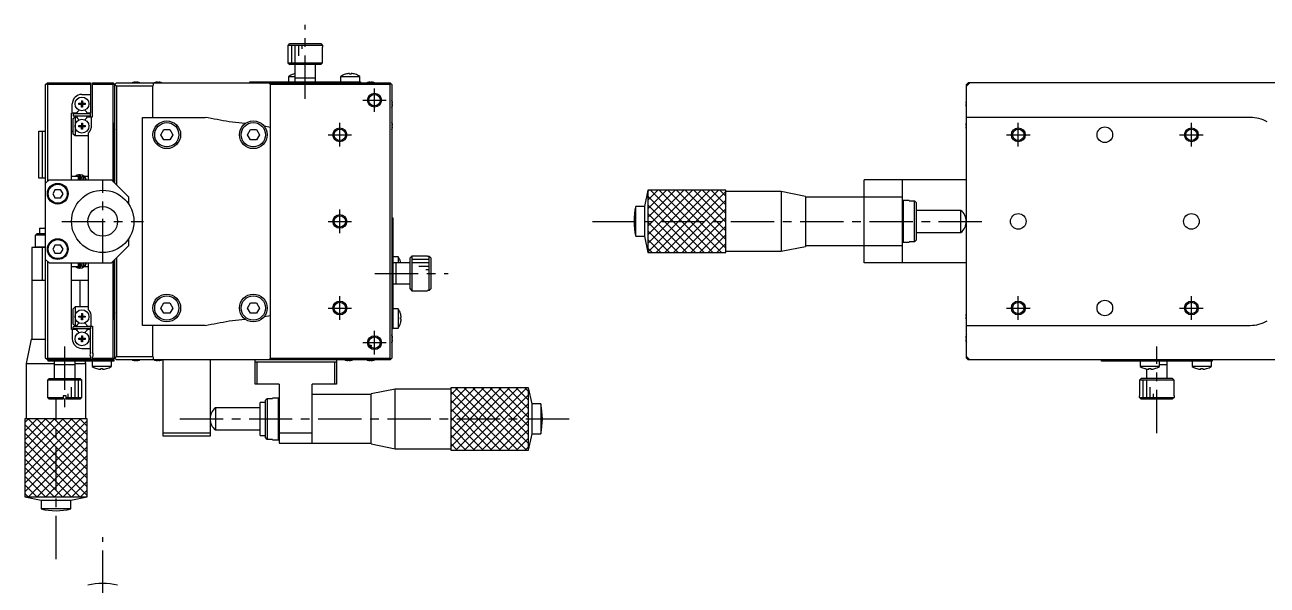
# Model space of a CAD drawing. Extents: x -538 to 401, y -28 to 681.
# Drawn here: x -187.2 to 171.6, y 263.5 to 425.2 of the extents above; entities that cross this region are included whole.
import ezdxf

# ---------------------------------------------------------------- set-up
doc = ezdxf.new("R2010")
doc.units = 0
doc.header["$LTSCALE"] = 10
doc.linetypes.add('CENTER', pattern=[2, 1.25, -0.25, 0.25, -0.25])
doc.layers.get('0').update_dxf_attribs({"linetype": 'CONTINUOUS'})
doc.layers.add('CENTER', color=1, linetype='CENTER')

msp = doc.modelspace()

# ---------------------------------------------------------------- linework, layer by layer
at = {"color": 7, "linetype": 'CONTINUOUS'}
for p, q in [((-111.240048, 418.754083), (-111.224022, 418.754083)), ((-111.240048, 418.754083), (-111.240048, 414.254083)), ((-111.224022, 419.254083), (-110.722234, 419.754083)), ((-111.224022, 418.754083), (-111.224022, 419.254083)), ((-101.256073, 419.254083), (-111.224022, 419.254083)), ((-110.722234, 419.754083), (-101.757861, 419.754083)), ((-101.757861, 419.754083), (-101.256073, 419.254083)), ((-101.256073, 419.254083), (-101.256073, 418.754083)), ((-101.256073, 418.754083), (-101.240048, 418.754083)), ((-101.240048, 414.254083), (-101.240048, 418.754083)), ((-111.240048, 414.254083), (-101.240048, 414.254083)), ((-111.240048, 414.254083), (-110.740048, 413.754083)), ((-101.740048, 413.754083), (-110.740048, 413.754083)), ((-109.240048, 413.754083), (-109.240048, 408.754083)), ((-103.240048, 408.754083), (-103.240048, 413.754083)), ((-101.740048, 413.754083), (-101.240048, 414.254083)), ((-111.040048, 410.296546), (-109.240048, 410.296546)), ((-111.040048, 410.296546), (-111.040048, 408.754083)), ((-109.639187, 410.947288), (-109.642195, 410.953456)), ((-103.240048, 409.754083), (-109.240048, 409.754083)), ((-96.040048, 410.296546), (-90.440048, 410.296546)), ((-96.040048, 410.296546), (-96.040048, 408.754083)), ((-94.639187, 410.947288), (-94.642195, 410.953456)), ((-93.500048, 410.947288), (-93.500048, 411.140545)), ((-92.980048, 410.947288), (-93.500048, 410.947288)), ((-92.980048, 411.140545), (-92.980048, 410.947288)), ((-91.8379, 410.953456), (-91.840908, 410.947288)), ((-90.440048, 408.754083), (-90.440048, 410.296546)), ((-181.240048, 407.954083), (-180.740048, 408.454083)), ((-181.240048, 328.954083), (-181.240048, 407.954083)), ((-180.740048, 407.954083), (-180.990048, 408.204083)), ((-180.740048, 408.454083), (-168.240048, 408.454083)), ((-180.740048, 407.954083), (-180.740048, 379.954083)), ((-168.240048, 407.954083), (-180.740048, 407.954083)), ((-168.240048, 408.454083), (-168.240048, 399.654083)), ((-167.740048, 408.454083), (-161.740048, 408.454083)), ((-167.740048, 398.654083), (-167.740048, 408.454083)), ((-161.740048, 407.954083), (-167.740048, 407.954083)), ((-161.740048, 408.454083), (-160.740048, 407.454083)), ((-161.490048, 408.204083), (-161.740048, 407.954083)), ((-161.740048, 379.954083), (-161.740048, 407.954083)), ((-160.740048, 408.454083), (-161.240048, 407.954083)), ((-161.240048, 379.454083), (-161.240048, 407.954083)), ((-160.740048, 408.454083), (-81.740048, 408.454083)), ((-160.740048, 407.454083), (-160.740048, 378.954083)), ((-150.240048, 407.454083), (-160.740048, 407.454083)), ((-156.026409, 408.523605), (-156.028663, 408.528227)), ((-155.320048, 408.523605), (-155.320048, 408.643942)), ((-154.960048, 408.523605), (-155.320048, 408.523605)), ((-154.960048, 408.643942), (-154.960048, 408.523605)), ((-154.251432, 408.528227), (-154.253686, 408.523605)), ((-150.063721, 408.454083), (-150.240048, 407.454083)), ((-150.240048, 398.454083), (-150.240048, 407.454083)), ((-149.626409, 408.523605), (-149.628663, 408.528227)), ((-148.920048, 408.523605), (-148.920048, 408.643942)), ((-148.560048, 408.523605), (-148.920048, 408.523605)), ((-148.560048, 408.643942), (-148.560048, 408.523605)), ((-147.851432, 408.528227), (-147.853686, 408.523605)), ((-122.240048, 408.454083), (-122.240048, 408.754083)), ((-122.240048, 408.754083), (-90.240048, 408.754083)), ((-116.240048, 407.954083), (-116.740048, 408.454083)), ((-81.740048, 407.954083), (-116.240048, 407.954083)), ((-116.240048, 328.954083), (-116.240048, 407.954083)), ((-94.626409, 408.523605), (-94.628663, 408.528227)), ((-93.920048, 408.523605), (-93.920048, 408.643942)), ((-93.560048, 408.523605), (-93.920048, 408.523605)), ((-93.560048, 408.643942), (-93.560048, 408.523605)), ((-92.851432, 408.528227), (-92.853686, 408.523605)), ((-90.240048, 408.754083), (-90.240048, 408.454083)), ((-88.226409, 408.523605), (-88.228663, 408.528227)), ((-87.520048, 408.523605), (-87.520048, 408.643942)), ((-87.160048, 408.523605), (-87.520048, 408.523605)), ((-87.160048, 408.643942), (-87.160048, 408.523605)), ((-86.451432, 408.528227), (-86.453686, 408.523605)), ((-81.240048, 407.954083), (-81.740048, 408.454083)), ((-81.740048, 407.954083), (-81.490048, 408.204083)), ((-81.740048, 328.954083), (-81.740048, 407.954083)), ((-81.240048, 407.954083), (-81.240048, 328.954083)), ((85.715015, 408.454083), (84.715015, 407.454083)), ((84.715015, 407.954083), (85.215015, 408.454083)), ((84.715015, 328.954083), (84.715015, 407.954083)), ((85.215015, 407.954083), (84.965015, 408.204083)), ((183.715015, 408.454083), (85.215015, 408.454083)), ((-173.540048, 399.654083), (-173.540048, 402.354083)), ((-171.626409, 402.174083), (-171.626409, 402.534083)), ((-171.626409, 402.534083), (-170.920048, 402.534083)), ((-170.920048, 402.174083), (-171.626409, 402.174083)), ((-170.920048, 403.240445), (-170.560048, 403.240445)), ((-170.920048, 403.240445), (-170.920048, 402.534083)), ((-170.909675, 402.523711), (-170.920048, 402.534083)), ((-170.909675, 402.184455), (-170.920048, 402.174083)), ((-170.920048, 401.467722), (-170.920048, 402.174083)), ((-170.909675, 402.523711), (-170.57042, 402.523711)), ((-170.909675, 402.184455), (-170.909675, 402.523711)), ((-170.57042, 402.184455), (-170.909675, 402.184455)), ((-170.790048, 405.104083), (-168.240048, 405.104083)), ((-170.57042, 402.523711), (-170.560048, 402.534083)), ((-170.57042, 402.523711), (-170.57042, 402.184455)), ((-170.57042, 402.184455), (-170.560048, 402.174083)), ((-170.560048, 403.240445), (-170.560048, 402.534083)), ((-170.560048, 402.534083), (-169.853686, 402.534083)), ((-170.560048, 402.174083), (-170.560048, 401.467722)), ((-169.853686, 402.174083), (-170.560048, 402.174083)), ((-169.853686, 402.534083), (-169.853686, 402.174083)), ((-81.170526, 403.240445), (-81.165903, 403.242699)), ((-81.170526, 402.174083), (-81.170526, 402.534083)), ((-81.170526, 402.534083), (-81.050189, 402.534083)), ((-81.050189, 402.174083), (-81.170526, 402.174083)), ((84.525156, 402.534083), (84.645493, 402.534083)), ((84.525156, 402.174083), (84.645493, 402.174083)), ((84.640871, 403.242699), (84.645493, 403.240445)), ((84.645493, 402.534083), (84.645493, 402.174083)), ((-173.740048, 380.454083), (-173.740048, 399.654083)), ((-172.284459, 399.654083), (-173.740048, 399.654083)), ((-173.240048, 399.454083), (-173.240048, 398.854083)), ((-168.240048, 399.454083), (-173.240048, 399.454083)), ((-168.240048, 398.854083), (-173.240048, 398.854083)), ((-173.240048, 398.154083), (-172.740048, 398.654083)), ((-172.740048, 398.654083), (-172.284459, 398.654083)), ((-172.740048, 398.654083), (-172.740048, 393.154083)), ((-172.114863, 399.947833), (-172.284459, 399.654083)), ((-172.284459, 398.654083), (-172.114863, 398.360333)), ((-170.560048, 401.467722), (-170.920048, 401.467722)), ((-169.195636, 399.654083), (-169.365232, 399.947833)), ((-169.365232, 398.360333), (-169.195636, 398.654083)), ((-168.240048, 399.654083), (-169.195636, 399.654083)), ((-169.195636, 398.654083), (-167.740048, 398.654083)), ((-168.240048, 398.854083), (-168.240048, 399.454083)), ((-168.040048, 398.654083), (-168.040048, 395.432068)), ((-153.240048, 338.454083), (-153.240048, 398.454083)), ((-153.240048, 398.454083), (-135.183289, 398.454083)), ((-81.165903, 401.465467), (-81.170526, 401.467722)), ((84.645493, 401.467722), (84.640871, 401.465467)), ((166.715015, 398.454083), (84.715015, 398.454083)), ((-173.240048, 393.654083), (-173.240048, 398.154083)), ((-171.626409, 395.774083), (-171.626409, 396.134083)), ((-171.626409, 396.134083), (-170.920048, 396.134083)), ((-170.920048, 395.774083), (-171.626409, 395.774083)), ((-170.920048, 396.840445), (-170.560048, 396.840445)), ((-170.920048, 396.840445), (-170.920048, 396.134083)), ((-170.909675, 396.123711), (-170.920048, 396.134083)), ((-170.909675, 395.784455), (-170.920048, 395.774083)), ((-170.920048, 395.067722), (-170.920048, 395.774083)), ((-170.560048, 395.067722), (-170.920048, 395.067722)), ((-170.909675, 396.123711), (-170.57042, 396.123711)), ((-170.909675, 395.784455), (-170.909675, 396.123711)), ((-170.57042, 395.784455), (-170.909675, 395.784455)), ((-170.57042, 396.123711), (-170.560048, 396.134083)), ((-170.57042, 396.123711), (-170.57042, 395.784455)), ((-170.57042, 395.784455), (-170.560048, 395.774083)), ((-170.560048, 396.840445), (-170.560048, 396.134083)), ((-170.560048, 396.134083), (-169.853686, 396.134083)), ((-170.560048, 395.774083), (-170.560048, 395.067722)), ((-169.853686, 395.774083), (-170.560048, 395.774083)), ((-169.853686, 396.134083), (-169.853686, 395.774083)), ((-161.590048, 396.604083), (-161.240048, 396.954083)), ((-161.590048, 379.804083), (-161.590048, 396.604083)), ((-161.429906, 396.134083), (-161.309569, 396.134083)), ((-161.309569, 395.774083), (-161.429906, 395.774083)), ((-161.314192, 396.842699), (-161.309569, 396.840445)), ((-161.309569, 395.067722), (-161.314192, 395.065467)), ((-161.309569, 396.134083), (-161.309569, 395.774083)), ((-147.972098, 393.454083), (-147.106073, 394.954083)), ((-147.106073, 394.954083), (-145.374022, 394.954083)), ((-145.374022, 394.954083), (-144.507997, 393.454083)), ((-123.617215, 396.671081), (-128.238696, 397.180106)), ((-122.972098, 393.454083), (-122.106073, 394.954083)), ((-122.106073, 394.954083), (-120.374022, 394.954083)), ((-120.374022, 394.954083), (-119.507997, 393.454083)), ((-116.240048, 395.595511), (-118.074023, 395.898728)), ((-81.170526, 396.840445), (-81.165903, 396.842699)), ((-81.170526, 395.774083), (-81.170526, 396.134083)), ((-81.170526, 396.134083), (-81.050189, 396.134083)), ((-81.050189, 395.774083), (-81.170526, 395.774083)), ((-81.165903, 395.065467), (-81.170526, 395.067722)), ((84.525156, 396.134083), (84.645493, 396.134083)), ((84.525156, 395.774083), (84.645493, 395.774083)), ((84.640871, 396.842699), (84.645493, 396.840445)), ((84.645493, 395.067722), (84.640871, 395.065467)), ((84.645493, 396.134083), (84.645493, 395.774083)), ((-183.240048, 380.954083), (-183.240048, 394.454083)), ((-183.240048, 394.454083), (-181.240048, 394.454083)), ((-182.240048, 394.454083), (-182.240048, 380.954083)), ((-173.740048, 394.454083), (-173.240048, 394.454083)), ((-172.740048, 393.154083), (-173.240048, 393.654083)), ((-168.940048, 393.154083), (-172.740048, 393.154083)), ((-168.940048, 393.875021), (-168.940048, 380.454083)), ((-161.590048, 394.454083), (-161.240048, 394.454083)), ((-147.106073, 391.954083), (-147.972098, 393.454083)), ((-145.374022, 391.954083), (-147.106073, 391.954083)), ((-144.507997, 393.454083), (-145.374022, 391.954083)), ((-122.106073, 391.954083), (-122.972098, 393.454083)), ((-120.374022, 391.954083), (-122.106073, 391.954083)), ((-119.507997, 393.454083), (-120.374022, 391.954083)), ((-181.240048, 380.954083), (-183.240048, 380.954083)), ((-180.240048, 380.454083), (-181.240048, 379.454083)), ((-180.240048, 380.454083), (-162.240048, 380.454083)), ((-171.740048, 381.454083), (-173.740048, 381.454083)), ((-172.157034, 381.778802), (-172.18729, 381.765846)), ((-172.098704, 381.801937), (-172.157291, 381.779819)), ((-172.157291, 381.779819), (-172.155859, 381.780116)), ((-172.153734, 381.779765), (-172.155859, 381.780116)), ((-172.155859, 381.780116), (-172.155541, 381.77934)), ((-171.740061, 381.444546), (-171.610571, 381.469331)), ((-171.740048, 380.454083), (-171.740048, 381.454083)), ((-171.610553, 380.954083), (-171.740048, 380.954083)), ((-171.740007, 381.34486), (-171.610553, 381.11016)), ((-171.610553, 381.709712), (-171.610553, 380.454083)), ((-171.160553, 380.454083), (-171.160553, 381.709712)), ((-170.740048, 380.954083), (-171.160553, 380.954083)), ((-170.940048, 381.41998), (-170.940048, 380.954083)), ((-170.740048, 381.454083), (-170.740048, 380.454083)), ((-170.240048, 381.454083), (-170.740048, 381.454083)), ((-170.240048, 380.454083), (-170.240048, 381.454083)), ((-170.240048, 381.399766), (-169.740048, 380.870598)), ((-168.940048, 381.454083), (-170.087508, 381.454083)), ((-169.740048, 380.870598), (-169.740048, 380.454083)), ((-157.240048, 375.454083), (-162.240048, 380.454083)), ((-161.240048, 380.954083), (-161.590048, 380.954083)), ((84.715015, 380.454083), (55.215015, 380.454083)), ((55.215015, 356.454083), (55.215015, 380.454083)), ((66.215015, 380.454083), (66.215015, 356.454083)), ((-181.240048, 379.386903), (-181.415048, 379.386903)), ((-181.415048, 379.386903), (-181.415048, 366.454083)), ((-178.461735, 377.704083), (-179.183423, 376.454083)), ((-178.461735, 377.704083), (-177.01836, 377.704083)), ((-177.01836, 377.704083), (-176.296672, 376.454083)), ((-7.284985, 377.454083), (-8.284985, 372.754083)), ((-7.284985, 377.454083), (-7.284985, 359.454083)), ((15.215015, 377.454083), (-7.284985, 377.454083)), ((15.215015, 377.454083), (-7.284985, 377.454083)), ((-7.284985, 377.454083), (-7.284985, 359.454083)), ((15.215015, 359.454083), (15.215015, 377.454083)), ((15.215015, 359.454083), (15.215015, 377.454083)), ((31.215015, 377.054083), (15.215015, 377.054083)), ((38.215015, 375.654083), (31.215015, 377.054083)), ((31.215015, 377.054083), (31.215015, 359.854083)), ((-179.183423, 376.454083), (-178.461735, 375.204083)), ((-177.01836, 375.204083), (-178.461735, 375.204083)), ((-176.296672, 376.454083), (-177.01836, 375.204083)), ((-157.240048, 373.42902), (-157.240048, 375.454083)), ((38.215015, 375.654083), (38.215015, 361.254083)), ((66.215015, 375.454083), (38.215015, 375.454083)), ((66.415015, 374.454083), (66.215015, 374.254083)), ((68.215015, 374.454083), (66.415015, 374.454083)), ((66.415015, 374.454083), (66.415015, 362.454083)), ((68.215015, 374.454083), (68.215015, 374.370163)), ((68.215015, 374.370163), (69.715015, 374.370163)), ((69.715015, 362.538003), (69.715015, 374.370163)), ((69.715015, 374.370163), (70.215015, 373.86241)), ((70.215015, 373.86241), (70.215015, 363.045756)), ((-8.284985, 372.754083), (-10.784985, 372.754083)), ((-10.784985, 364.154083), (-10.784985, 372.754083)), ((-8.284985, 372.754083), (-8.284985, 364.154083)), ((83.147835, 371.629083), (70.215015, 371.629083)), ((83.147835, 365.279083), (83.147835, 371.629083)), ((-182.990048, 366.454083), (-182.990048, 364.954083)), ((-182.990048, 366.454083), (-181.240048, 366.454083)), ((-81.240048, 369.454083), (-80.940048, 369.454083)), ((-80.940048, 369.454083), (-80.940048, 337.454083)), ((-184.240048, 362.954083), (-184.240048, 361.154083)), ((-184.240048, 362.954083), (-184.156127, 362.954083)), ((-184.156127, 364.454083), (-183.648374, 364.954083)), ((-181.240048, 364.454083), (-184.156127, 364.454083)), ((-184.156127, 362.954083), (-184.156127, 364.454083)), ((-183.648374, 364.954083), (-181.240048, 364.954083)), ((-157.240048, 361.454083), (-157.240048, 363.479146)), ((-10.784985, 364.154083), (-8.284985, 364.154083)), ((-8.284985, 364.154083), (-7.284985, 359.454083)), ((66.215015, 362.654083), (66.415015, 362.454083)), ((66.415015, 362.454083), (68.215015, 362.454083)), ((69.715015, 362.538003), (68.215015, 362.538003)), ((68.215015, 362.538003), (68.215015, 362.454083)), ((70.215015, 363.045756), (69.715015, 362.538003)), ((70.215015, 365.279083), (83.147835, 365.279083)), ((-185.240048, 360.954083), (-185.240048, 334.454083)), ((-181.240048, 360.954083), (-185.240048, 360.954083)), ((-184.240048, 361.154083), (-181.240048, 361.154083)), ((-184.240048, 361.154083), (-184.040048, 360.954083)), ((-182.240048, 360.954083), (-182.240048, 351.454083)), ((-178.461735, 361.704083), (-179.183423, 360.454083)), ((-179.183423, 360.454083), (-178.461735, 359.204083)), ((-178.461735, 361.704083), (-177.01836, 361.704083)), ((-177.01836, 359.204083), (-178.461735, 359.204083)), ((-177.01836, 361.704083), (-176.296672, 360.454083)), ((-176.296672, 360.454083), (-177.01836, 359.204083)), ((-162.240048, 356.454083), (-157.240048, 361.454083)), ((-7.284985, 359.454083), (15.215015, 359.454083)), ((-7.284985, 359.454083), (15.215015, 359.454083)), ((15.215015, 359.854083), (31.215015, 359.854083)), ((31.215015, 359.854083), (38.215015, 361.254083)), ((38.215015, 361.454083), (66.215015, 361.454083)), ((-181.240048, 357.454083), (-180.240048, 356.454083)), ((-180.740048, 356.954083), (-180.740048, 328.954083)), ((-180.240048, 356.454083), (-162.240048, 356.454083)), ((-173.740048, 337.254083), (-173.740048, 356.454083)), ((-173.740048, 355.454083), (-171.740048, 355.454083)), ((-172.694402, 355.453914), (-172.166047, 355.128215)), ((-172.175186, 355.132064), (-172.066816, 355.45411)), ((-172.146661, 355.239212), (-172.141694, 355.253842)), ((-172.141694, 355.253842), (-172.136353, 355.268962)), ((-172.136353, 355.268962), (-172.130669, 355.28448)), ((-172.130669, 355.28448), (-172.124677, 355.300303)), ((-172.124677, 355.300303), (-172.118414, 355.316335)), ((-172.118414, 355.316335), (-172.111917, 355.332479)), ((-172.111917, 355.332479), (-172.105225, 355.348637)), ((-172.105225, 355.348637), (-172.098378, 355.364713)), ((-172.098378, 355.364713), (-172.091419, 355.380608)), ((-172.091419, 355.380608), (-172.08439, 355.396226)), ((-172.08439, 355.396226), (-172.077332, 355.411473)), ((-172.077332, 355.411473), (-172.070289, 355.426258)), ((-172.070289, 355.426258), (-172.063303, 355.44049)), ((-172.063303, 355.44049), (-172.056416, 355.454083)), ((-171.740048, 355.454083), (-171.740048, 356.454083)), ((-171.740048, 355.954083), (-171.619782, 355.954083)), ((-171.619782, 355.796948), (-171.74004, 355.56823)), ((-171.619782, 356.454083), (-171.619782, 355.197396)), ((-171.169782, 355.197396), (-171.169782, 356.454083)), ((-171.169782, 355.954083), (-170.740048, 355.954083)), ((-170.74001, 355.566662), (-171.16973, 355.437791)), ((-170.940048, 355.954083), (-170.940048, 355.489536)), ((-170.740048, 356.454083), (-170.740048, 355.454083)), ((-170.740048, 355.454083), (-170.240048, 355.454083)), ((-170.240048, 355.454083), (-170.240048, 356.454083)), ((-169.740048, 356.037568), (-170.240048, 355.5084)), ((-170.094663, 355.454083), (-168.940048, 355.454083)), ((-169.740048, 356.454083), (-169.740048, 356.037568)), ((-168.940048, 356.454083), (-168.940048, 343.033145)), ((-161.740048, 328.954083), (-161.740048, 356.954083)), ((-161.590048, 340.304083), (-161.590048, 357.104083)), ((-161.240048, 328.954083), (-161.240048, 357.454083)), ((-160.740048, 357.954083), (-160.740048, 329.454083)), ((-79.397584, 358.254083), (-80.940048, 358.254083)), ((-75.940048, 356.454083), (-80.940048, 356.454083)), ((-79.940048, 350.454083), (-79.940048, 356.454083)), ((-79.397584, 358.254083), (-79.397584, 356.454083)), ((-78.746843, 356.853222), (-78.740674, 356.856231)), ((-75.440048, 358.454083), (-75.940048, 357.954083)), ((-75.940048, 348.954083), (-75.940048, 357.954083)), ((-75.440048, 358.454083), (-75.440048, 348.454083)), ((-70.940048, 358.454083), (-75.440048, 358.454083)), ((-70.940048, 358.454083), (-70.940048, 358.438057)), ((-70.940048, 358.438057), (-70.440048, 358.438057)), ((-70.440048, 348.470109), (-70.440048, 358.438057)), ((-70.440048, 358.438057), (-69.940048, 357.93627)), ((-69.940048, 357.93627), (-69.940048, 348.971896)), ((84.715015, 356.454083), (55.215015, 356.454083)), ((-172.208376, 355.146496), (-172.176897, 355.132795)), ((-172.176897, 355.132795), (-171.423422, 354.973863)), ((-172.169268, 355.132592), (-172.175186, 355.132064)), ((-172.170445, 355.137209), (-172.170425, 355.142808)), ((-172.169917, 355.132805), (-172.170445, 355.137209)), ((-172.170425, 355.142808), (-172.169857, 355.149569)), ((-172.168843, 355.129622), (-172.169917, 355.132805)), ((-172.169857, 355.149569), (-172.168744, 355.15745)), ((-172.16723, 355.127681), (-172.168843, 355.129622)), ((-172.168744, 355.15745), (-172.167093, 355.166404)), ((-172.165088, 355.126992), (-172.16723, 355.127681)), ((-172.167093, 355.166404), (-172.164914, 355.176376)), ((-172.16652, 355.127288), (-172.134933, 355.114951)), ((-172.164914, 355.176376), (-172.162219, 355.187307)), ((-172.162219, 355.187307), (-172.159026, 355.19913)), ((-172.159026, 355.19913), (-172.155353, 355.211773)), ((-172.155353, 355.211773), (-172.151223, 355.225161)), ((-172.151223, 355.225161), (-172.146661, 355.239212)), ((-172.134933, 355.114951), (-172.101001, 355.103566)), ((-172.101001, 355.103566), (-172.066552, 355.093891)), ((-172.066552, 355.093891), (-172.031673, 355.08595)), ((-172.031673, 355.08595), (-171.996448, 355.079763)), ((-171.996448, 355.079763), (-171.960965, 355.075343)), ((-171.960965, 355.075343), (-171.92531, 355.072702)), ((-171.92531, 355.072702), (-171.889571, 355.071844)), ((-171.889571, 355.071844), (-171.853834, 355.072773)), ((-171.853834, 355.072773), (-171.818186, 355.075485)), ((-171.818186, 355.075485), (-171.782716, 355.079974)), ((-171.782716, 355.079974), (-171.74751, 355.086229)), ((-171.74751, 355.086229), (-171.712652, 355.094235)), ((-171.712652, 355.094235), (-171.67823, 355.103973)), ((-171.67823, 355.103973), (-171.644327, 355.115419)), ((-171.644327, 355.115419), (-171.611026, 355.128545)), ((-171.611026, 355.128545), (-171.609195, 355.129324)), ((-185.240048, 351.454083), (-181.240048, 351.454083)), ((-173.740048, 351.454083), (-168.940048, 351.454083)), ((-171.240048, 343.754083), (-171.240048, 351.454083)), ((-80.940048, 350.454083), (-75.940048, 350.454083)), ((-75.940048, 348.954083), (-75.440048, 348.454083)), ((-75.440048, 348.454083), (-70.940048, 348.454083)), ((-70.440048, 348.470109), (-70.940048, 348.470109)), ((-70.940048, 348.470109), (-70.940048, 348.454083)), ((-69.940048, 348.971896), (-70.440048, 348.470109)), ((-147.972098, 343.454083), (-147.106073, 344.954083)), ((-147.106073, 344.954083), (-145.374022, 344.954083)), ((-145.374022, 344.954083), (-144.507997, 343.454083)), ((-122.972098, 343.454083), (-122.106073, 344.954083)), ((-122.106073, 344.954083), (-120.374022, 344.954083)), ((-120.374022, 344.954083), (-119.507997, 343.454083)), ((-173.240048, 343.254083), (-172.740048, 343.754083)), ((-173.240048, 338.754083), (-173.240048, 343.254083)), ((-168.940048, 343.754083), (-172.740048, 343.754083)), ((-172.740048, 343.754083), (-172.740048, 338.254083)), ((-171.626409, 340.774083), (-171.626409, 341.134083)), ((-171.626409, 341.134083), (-170.920048, 341.134083)), ((-170.920048, 341.840445), (-170.560048, 341.840445)), ((-170.920048, 341.840445), (-170.920048, 341.134083)), ((-170.909675, 341.123711), (-170.920048, 341.134083)), ((-170.909675, 341.123711), (-170.57042, 341.123711)), ((-170.909675, 340.784455), (-170.909675, 341.123711)), ((-170.57042, 341.123711), (-170.560048, 341.134083)), ((-170.57042, 341.123711), (-170.57042, 340.784455)), ((-170.560048, 341.840445), (-170.560048, 341.134083)), ((-170.560048, 341.134083), (-169.853686, 341.134083)), ((-169.853686, 341.134083), (-169.853686, 340.774083)), ((-168.040048, 338.254083), (-168.040048, 341.476098)), ((-161.240048, 344.454083), (-161.590048, 344.454083)), ((-161.429906, 341.134083), (-161.309569, 341.134083)), ((-161.314192, 341.842699), (-161.309569, 341.840445)), ((-161.309569, 341.134083), (-161.309569, 340.774083)), ((-147.106073, 341.954083), (-147.972098, 343.454083)), ((-145.374022, 341.954083), (-147.106073, 341.954083)), ((-144.507997, 343.454083), (-145.374022, 341.954083)), ((-122.106073, 341.954083), (-122.972098, 343.454083)), ((-120.374022, 341.954083), (-122.106073, 341.954083)), ((-119.507997, 343.454083), (-120.374022, 341.954083)), ((-118.074023, 341.009438), (-116.240048, 341.312655)), ((-79.397584, 343.254083), (-80.940048, 343.254083)), ((-79.397584, 343.254083), (-79.397584, 337.654083)), ((-78.746843, 341.853222), (-78.740674, 341.856231)), ((84.525156, 341.134083), (84.645493, 341.134083)), ((84.640871, 341.842699), (84.645493, 341.840445)), ((84.645493, 341.134083), (84.645493, 340.774083)), ((-172.740048, 338.254083), (-173.240048, 338.754083)), ((-173.240048, 337.454083), (-173.240048, 338.054083)), ((-168.240048, 338.054083), (-173.240048, 338.054083)), ((-168.240048, 337.454083), (-173.240048, 337.454083)), ((-172.740048, 338.254083), (-172.284459, 338.254083)), ((-172.284459, 338.254083), (-172.114863, 338.547833)), ((-170.920048, 340.774083), (-171.626409, 340.774083)), ((-170.909675, 340.784455), (-170.920048, 340.774083)), ((-170.920048, 340.067722), (-170.920048, 340.774083)), ((-170.560048, 340.067722), (-170.920048, 340.067722)), ((-170.57042, 340.784455), (-170.909675, 340.784455)), ((-170.57042, 340.784455), (-170.560048, 340.774083)), ((-170.560048, 340.774083), (-170.560048, 340.067722)), ((-169.853686, 340.774083), (-170.560048, 340.774083)), ((-169.365232, 338.547833), (-169.195636, 338.254083)), ((-169.195636, 338.254083), (-167.740048, 338.254083)), ((-168.240048, 338.054083), (-168.240048, 337.454083)), ((-167.740048, 338.254083), (-167.740048, 330.615521)), ((-161.240048, 339.954083), (-161.590048, 340.304083)), ((-161.309569, 340.774083), (-161.429906, 340.774083)), ((-161.309569, 340.067722), (-161.314192, 340.065467)), ((-135.183289, 338.454083), (-153.240048, 338.454083)), ((-150.240048, 329.454083), (-150.240048, 338.454083)), ((-128.238696, 339.72806), (-123.617215, 340.237086)), ((-80.940048, 337.454083), (-81.240048, 337.454083)), ((-80.940048, 337.654083), (-79.397584, 337.654083)), ((-78.746843, 340.714083), (-78.553586, 340.714083)), ((-78.746843, 340.194083), (-78.746843, 340.714083)), ((-78.553586, 340.194083), (-78.746843, 340.194083)), ((-78.740674, 339.051935), (-78.746843, 339.054944)), ((84.525156, 340.774083), (84.645493, 340.774083)), ((84.645493, 340.067722), (84.640871, 340.065467)), ((84.715015, 338.454083), (166.715015, 338.454083)), ((-185.440048, 334.454083), (-186.840048, 327.454083)), ((-185.440048, 334.454083), (-181.240048, 334.454083)), ((-172.284459, 337.254083), (-173.740048, 337.254083)), ((-173.540048, 337.254083), (-173.540048, 334.554083)), ((-172.114863, 336.960333), (-172.284459, 337.254083)), ((-171.626409, 334.374083), (-171.626409, 334.734083)), ((-171.626409, 334.734083), (-170.920048, 334.734083)), ((-170.920048, 334.374083), (-171.626409, 334.374083)), ((-170.920048, 335.440445), (-170.560048, 335.440445)), ((-170.920048, 335.440445), (-170.920048, 334.734083)), ((-170.909675, 334.723711), (-170.920048, 334.734083)), ((-170.909675, 334.384455), (-170.920048, 334.374083)), ((-170.920048, 333.667722), (-170.920048, 334.374083)), ((-170.909675, 334.723711), (-170.57042, 334.723711)), ((-170.909675, 334.384455), (-170.909675, 334.723711)), ((-170.57042, 334.384455), (-170.909675, 334.384455)), ((-170.57042, 334.723711), (-170.560048, 334.734083)), ((-170.57042, 334.723711), (-170.57042, 334.384455)), ((-170.57042, 334.384455), (-170.560048, 334.374083)), ((-170.560048, 335.440445), (-170.560048, 334.734083)), ((-170.560048, 334.734083), (-169.853686, 334.734083)), ((-170.560048, 334.374083), (-170.560048, 333.667722)), ((-169.853686, 334.374083), (-170.560048, 334.374083)), ((-169.853686, 334.734083), (-169.853686, 334.374083)), ((-169.195636, 337.254083), (-169.365232, 336.960333)), ((-168.240048, 337.254083), (-169.195636, 337.254083)), ((-168.240048, 330.554083), (-168.240048, 337.254083)), ((-81.170526, 335.440445), (-81.165903, 335.442699)), ((-81.170526, 334.374083), (-81.170526, 334.734083)), ((-81.170526, 334.734083), (-81.050189, 334.734083)), ((-81.050189, 334.374083), (-81.170526, 334.374083)), ((84.525156, 334.734083), (84.645493, 334.734083)), ((84.525156, 334.374083), (84.645493, 334.374083)), ((84.640871, 335.442699), (84.645493, 335.440445)), ((84.645493, 334.734083), (84.645493, 334.374083)), ((-170.560048, 333.667722), (-170.920048, 333.667722)), ((-170.790048, 331.804083), (-168.240048, 331.804083)), ((-87.378763, 332.822828), (-87.393818, 332.854083)), ((-87.362455, 332.792086), (-87.378763, 332.822828)), ((-87.344821, 332.762055), (-87.362455, 332.792086)), ((-87.325791, 332.732936), (-87.344821, 332.762055)), ((-87.305295, 332.704927), (-87.325791, 332.732936)), ((-87.283261, 332.678228), (-87.305295, 332.704927)), ((-87.271319, 332.665104), (-87.283261, 332.678228)), ((-87.258882, 332.652391), (-87.271319, 332.665104)), ((-87.245964, 332.640162), (-87.258882, 332.652391)), ((-87.23258, 332.628488), (-87.245964, 332.640162)), ((-87.218741, 332.617443), (-87.23258, 332.628488)), ((-87.204464, 332.6071), (-87.218741, 332.617443)), ((-87.18976, 332.597531), (-87.204464, 332.6071)), ((-87.177528, 332.590392), (-87.18976, 332.597531)), ((-87.164991, 332.58382), (-87.177528, 332.590392)), ((-87.152195, 332.577858), (-87.164991, 332.58382)), ((-87.139186, 332.57255), (-87.152195, 332.577858)), ((-87.126011, 332.567938), (-87.139186, 332.57255)), ((-87.112716, 332.564065), (-87.126011, 332.567938)), ((-87.101211, 332.561353), (-87.112716, 332.564065)), ((-87.08962, 332.559205), (-87.101211, 332.561353)), ((-87.077983, 332.557619), (-87.08962, 332.559205)), ((-87.066343, 332.556594), (-87.077983, 332.557619)), ((-87.059045, 332.556202), (-87.066343, 332.556594)), ((-81.165903, 333.665467), (-81.170526, 333.667722)), ((84.645493, 333.667722), (84.640871, 333.665467)), ((-186.840048, 327.454083), (-178.740048, 327.454083)), ((-186.840048, 327.454083), (-186.840048, 311.454083)), ((-180.740048, 328.454083), (-181.240048, 328.954083)), ((-180.990048, 328.704083), (-180.740048, 328.954083)), ((-180.740048, 328.954083), (-168.240048, 328.954083)), ((-161.540048, 328.454083), (-180.740048, 328.454083)), ((-180.540048, 328.154083), (-180.540048, 328.454083)), ((-161.540048, 328.154083), (-180.540048, 328.154083)), ((-178.740048, 328.154083), (-178.740048, 323.154083)), ((-178.740048, 327.154083), (-172.740048, 327.154083)), ((-172.740048, 323.154083), (-172.740048, 328.154083)), ((-172.740048, 327.454083), (-169.640048, 327.454083)), ((-169.640048, 327.454083), (-169.780048, 328.154083)), ((-169.640048, 311.454083), (-169.640048, 327.454083)), ((-168.240048, 329.354083), (-168.240048, 328.454083)), ((-167.840048, 328.154083), (-167.840048, 326.61162)), ((-162.240048, 326.61162), (-167.840048, 326.61162)), ((-167.740048, 328.454083), (-167.740048, 329.292645)), ((-167.740048, 328.954083), (-161.740048, 328.954083)), ((-162.240048, 326.61162), (-162.240048, 328.154083)), ((-160.740048, 329.454083), (-161.740048, 328.454083)), ((-161.740048, 328.954083), (-161.490048, 328.704083)), ((-161.540048, 328.454083), (-161.540048, 328.154083)), ((-161.240048, 328.954083), (-160.740048, 328.454083)), ((-160.740048, 329.454083), (-150.240048, 329.454083)), ((-81.740048, 328.454083), (-160.740048, 328.454083)), ((-156.028663, 328.379939), (-156.026409, 328.384561)), ((-155.320048, 328.384561), (-154.960048, 328.384561)), ((-155.320048, 328.264224), (-155.320048, 328.384561)), ((-154.960048, 328.384561), (-154.960048, 328.264224)), ((-154.253686, 328.384561), (-154.251432, 328.379939)), ((-150.240048, 329.454083), (-150.063721, 328.454083)), ((-149.628663, 328.379939), (-149.626409, 328.384561)), ((-148.920048, 328.384561), (-148.560048, 328.384561)), ((-148.920048, 328.264224), (-148.920048, 328.384561)), ((-148.560048, 328.384561), (-148.560048, 328.264224)), ((-147.853686, 328.384561), (-147.851432, 328.379939)), ((-147.240048, 306.454083), (-147.240048, 328.454083)), ((-133.740048, 328.454083), (-133.740048, 306.454083)), ((-120.740048, 321.454083), (-120.740048, 328.454083)), ((-120.740048, 327.954083), (-97.240048, 327.954083)), ((-120.240048, 327.954083), (-120.240048, 321.454083)), ((-116.740048, 328.454083), (-116.240048, 328.954083)), ((-116.240048, 328.954083), (-81.740048, 328.954083)), ((-97.740048, 321.454083), (-97.740048, 327.954083)), ((-97.240048, 328.454083), (-97.240048, 321.454083)), ((-94.628663, 328.379939), (-94.626409, 328.384561)), ((-93.920048, 328.384561), (-93.560048, 328.384561)), ((-93.920048, 328.264224), (-93.920048, 328.384561)), ((-93.560048, 328.384561), (-93.560048, 328.264224)), ((-92.853686, 328.384561), (-92.851432, 328.379939)), ((-88.228663, 328.379939), (-88.226409, 328.384561)), ((-87.520048, 328.384561), (-87.160048, 328.384561)), ((-87.520048, 328.264224), (-87.520048, 328.384561)), ((-87.160048, 328.384561), (-87.160048, 328.264224)), ((-86.453686, 328.384561), (-86.451432, 328.379939)), ((-81.490048, 328.704083), (-81.740048, 328.954083)), ((-81.740048, 328.454083), (-81.240048, 328.954083)), ((84.715015, 329.454083), (85.715015, 328.454083)), ((85.215015, 328.454083), (84.715015, 328.954083)), ((84.965015, 328.704083), (85.215015, 328.954083)), ((183.715015, 328.454083), (85.215015, 328.454083)), ((123.715015, 328.154083), (123.715015, 328.454083)), ((155.715015, 328.154083), (123.715015, 328.154083)), ((134.915015, 328.154083), (134.915015, 326.61162)), ((140.515015, 326.61162), (134.915015, 326.61162)), ((140.515015, 326.61162), (140.515015, 328.154083)), ((140.515015, 327.154083), (142.715015, 327.154083)), ((142.715015, 323.154083), (142.715015, 328.154083)), ((149.915015, 328.154083), (149.915015, 326.61162)), ((155.515015, 326.61162), (149.915015, 326.61162)), ((155.515015, 326.61162), (155.515015, 328.154083)), ((155.715015, 328.454083), (155.715015, 328.154083)), ((-180.240048, 323.154083), (-180.740048, 322.654083)), ((-180.240048, 323.154083), (-171.240048, 323.154083)), ((-170.740048, 322.654083), (-171.240048, 323.154083)), ((-166.442195, 325.95471), (-166.439187, 325.960879)), ((-165.300048, 325.960879), (-164.780048, 325.960879)), ((-165.300048, 325.767621), (-165.300048, 325.960879)), ((-164.780048, 325.960879), (-164.780048, 325.767621)), ((-163.640908, 325.960879), (-163.6379, 325.95471)), ((135.215015, 323.154083), (134.715015, 322.654083)), ((144.215015, 323.154083), (135.215015, 323.154083)), ((136.312867, 325.95471), (136.315876, 325.960879)), ((136.715015, 325.862008), (136.715015, 323.154083)), ((137.455015, 325.960879), (137.975015, 325.960879)), ((137.455015, 325.767621), (137.455015, 325.960879)), ((137.975015, 325.960879), (137.975015, 325.767621)), ((139.114154, 325.960879), (139.117162, 325.95471)), ((144.715015, 322.654083), (144.215015, 323.154083)), ((151.312867, 325.95471), (151.315876, 325.960879)), ((152.455015, 325.960879), (152.975015, 325.960879)), ((152.455015, 325.767621), (152.455015, 325.960879)), ((152.975015, 325.960879), (152.975015, 325.767621)), ((154.114154, 325.960879), (154.117162, 325.95471)), ((-180.740048, 322.654083), (-180.740048, 317.654083)), ((-170.740048, 322.654083), (-180.740048, 322.654083)), ((-170.740048, 317.654083), (-170.740048, 322.654083)), ((-113.740048, 321.454083), (-120.740048, 321.454083)), ((-113.740048, 321.454083), (-113.740048, 304.454083)), ((-97.240048, 321.454083), (-104.240048, 321.454083)), ((-104.240048, 304.454083), (-104.240048, 321.454083)), ((-80.240048, 320.054083), (-87.240048, 318.654083)), ((-80.240048, 302.854083), (-80.240048, 320.054083)), ((-64.240048, 320.054083), (-80.240048, 320.054083)), ((-41.740048, 320.454083), (-64.240048, 320.454083)), ((-64.240048, 320.454083), (-64.240048, 302.454083)), ((-41.740048, 320.454083), (-64.240048, 320.454083)), ((-64.240048, 320.454083), (-64.240048, 302.454083)), ((-41.740048, 302.454083), (-41.740048, 320.454083)), ((-40.740048, 315.754083), (-41.740048, 320.454083)), ((-41.740048, 302.454083), (-41.740048, 320.454083)), ((134.715015, 322.654083), (134.715015, 318.154083)), ((144.715015, 322.654083), (134.715015, 322.654083)), ((144.715015, 318.154083), (144.715015, 322.654083)), ((-180.740048, 317.654083), (-176.140048, 317.654083)), ((-180.740048, 317.654083), (-180.240048, 317.154083)), ((-176.140048, 317.154083), (-180.240048, 317.154083)), ((-175.340048, 318.154083), (-176.140048, 318.154083)), ((-176.140048, 318.154083), (-176.140048, 317.154083)), ((-175.340048, 317.154083), (-175.340048, 318.154083)), ((-175.340048, 317.654083), (-170.740048, 317.654083)), ((-171.240048, 317.154083), (-175.340048, 317.154083)), ((-171.240048, 317.154083), (-170.740048, 317.654083)), ((-117.740048, 316.204083), (-119.240048, 316.204083)), ((-119.240048, 306.704083), (-119.240048, 316.204083)), ((-117.740048, 316.86241), (-117.240048, 317.370163)), ((-117.740048, 306.045756), (-117.740048, 316.86241)), ((-117.240048, 317.370163), (-117.240048, 305.538003)), ((-117.240048, 317.370163), (-115.740048, 317.370163)), ((-113.940048, 317.454083), (-115.740048, 317.454083)), ((-115.740048, 317.370163), (-115.740048, 317.454083)), ((-113.940048, 305.454083), (-113.940048, 317.454083)), ((-113.740048, 317.254083), (-113.940048, 317.454083)), ((-87.240048, 318.454083), (-104.240048, 318.454083)), ((-87.240048, 304.254083), (-87.240048, 318.654083)), ((134.73104, 318.154083), (134.715015, 318.154083)), ((134.73104, 317.654083), (134.73104, 318.154083)), ((134.73104, 317.654083), (144.698989, 317.654083)), ((135.232828, 317.154083), (134.73104, 317.654083)), ((144.197202, 317.154083), (135.232828, 317.154083)), ((144.698989, 317.654083), (144.197202, 317.154083)), ((144.698989, 318.154083), (144.698989, 317.654083)), ((144.715015, 318.154083), (144.698989, 318.154083)), ((-132.172868, 314.629083), (-132.172868, 308.279083)), ((-119.240048, 314.629083), (-132.172868, 314.629083)), ((-40.740048, 307.154083), (-40.740048, 315.754083)), ((-38.240048, 315.754083), (-40.740048, 315.754083)), ((-38.240048, 315.754083), (-38.240048, 307.154083)), ((-187.240048, 311.454083), (-187.240048, 288.954083)), ((-169.240048, 311.454083), (-187.240048, 311.454083)), ((-187.240048, 311.454083), (-187.240048, 288.954083)), ((-169.240048, 311.454083), (-187.240048, 311.454083)), ((-169.240048, 288.954083), (-169.240048, 311.454083)), ((-169.240048, 288.954083), (-169.240048, 311.454083)), ((-147.240048, 307.454083), (-133.740048, 307.454083)), ((-133.740048, 306.454083), (-147.240048, 306.454083)), ((-132.172868, 308.279083), (-119.240048, 308.279083)), ((-119.240048, 306.704083), (-117.740048, 306.704083)), ((-117.240048, 305.538003), (-117.740048, 306.045756)), ((-115.740048, 305.538003), (-117.240048, 305.538003)), ((-115.740048, 305.454083), (-115.740048, 305.538003)), ((-115.740048, 305.454083), (-113.940048, 305.454083)), ((-113.940048, 305.454083), (-113.740048, 305.654083)), ((-113.740048, 307.454083), (-104.240048, 307.454083)), ((-41.740048, 302.454083), (-40.740048, 307.154083)), ((-40.740048, 307.154083), (-38.240048, 307.154083)), ((-113.740048, 304.454083), (-87.240048, 304.454083)), ((-87.240048, 304.254083), (-80.240048, 302.854083)), ((-80.240048, 302.854083), (-64.240048, 302.854083)), ((-64.240048, 302.454083), (-41.740048, 302.454083)), ((-64.240048, 302.454083), (-41.740048, 302.454083)), ((-187.240048, 288.954083), (-169.240048, 288.954083)), ((-187.240048, 288.954083), (-182.540048, 287.954083)), ((-187.240048, 288.954083), (-169.240048, 288.954083)), ((-182.540048, 287.954083), (-173.940048, 287.954083)), ((-182.540048, 287.954083), (-182.540048, 285.454083)), ((-173.940048, 287.954083), (-169.240048, 288.954083)), ((-173.940048, 285.454083), (-173.940048, 287.954083)), ((-173.940048, 285.454083), (-182.540048, 285.454083))]:
    msp.add_line(p, q, dxfattribs=at)
at = {"color": 3, "linetype": 'CONTINUOUS'}
for p, q in [((-110.240048, 419.254083), (-110.240048, 414.254083)), ((-109.240048, 419.254083), (-109.240048, 414.254083)), ((-108.240048, 419.254083), (-108.240048, 416.254083)), ((-107.240048, 419.254083), (-107.240048, 418.254083)), ((-7.284985, 377.075946), (-6.906849, 377.454083)), ((-7.284985, 374.575946), (-4.406849, 377.454083)), ((-7.284985, 372.075946), (-1.906849, 377.454083)), ((-7.284985, 369.575946), (0.593151, 377.454083)), ((-7.284985, 367.075946), (3.093151, 377.454083)), ((-7.284985, 364.575946), (5.593151, 377.454083)), ((-7.284985, 362.075946), (8.093151, 377.454083)), ((-7.284985, 359.575946), (10.593151, 377.454083)), ((-6.523181, 377.454083), (11.476819, 359.454083)), ((-4.906849, 359.454083), (13.093151, 377.454083)), ((-4.023181, 377.454083), (13.976819, 359.454083)), ((-2.406849, 359.454083), (15.215015, 377.075946)), ((-1.523181, 377.454083), (15.215015, 360.715888)), ((0.976819, 377.454083), (15.215015, 363.215888)), ((3.476819, 377.454083), (15.215015, 365.715888)), ((5.976819, 377.454083), (15.215015, 368.215888)), ((8.476819, 377.454083), (15.215015, 370.715888)), ((10.976819, 377.454083), (15.215015, 373.215888)), ((13.476819, 377.454083), (15.215015, 375.715888)), ((-7.284985, 375.715888), (8.976819, 359.454083)), ((-7.284985, 373.215888), (6.476819, 359.454083)), ((0.093151, 359.454083), (15.215015, 374.575946)), ((-7.284985, 370.715888), (3.976819, 359.454083)), ((2.593151, 359.454083), (15.215015, 372.075946)), ((-7.284985, 368.215888), (1.476819, 359.454083)), ((5.093151, 359.454083), (15.215015, 369.575946)), ((7.593151, 359.454083), (15.215015, 367.075946)), ((-7.284985, 365.715888), (-1.023181, 359.454083)), ((-7.284985, 363.215888), (-3.523181, 359.454083)), ((10.093151, 359.454083), (15.215015, 364.575946)), ((-7.284985, 360.715888), (-6.023181, 359.454083)), ((12.593151, 359.454083), (15.215015, 362.075946)), ((15.093151, 359.454083), (15.215015, 359.575946)), ((-70.440048, 357.454083), (-75.440048, 357.454083)), ((-70.440048, 356.454083), (-75.440048, 356.454083)), ((-70.440048, 355.454083), (-73.440048, 355.454083)), ((-70.440048, 354.454083), (-71.440048, 354.454083)), ((-173.740048, 317.654083), (-173.740048, 320.654083)), ((-172.740048, 317.654083), (-172.740048, 322.654083)), ((-171.740048, 317.654083), (-171.740048, 322.654083)), ((-64.240048, 318.415822), (-62.201786, 320.454083)), ((-64.240048, 315.915822), (-59.701786, 320.454083)), ((-64.240048, 313.415822), (-57.201786, 320.454083)), ((-64.240048, 310.915822), (-54.701786, 320.454083)), ((-64.240048, 308.415822), (-52.201786, 320.454083)), ((-64.240048, 305.915822), (-49.701786, 320.454083)), ((-64.240048, 303.415822), (-47.201786, 320.454083)), ((-64.240048, 319.376012), (-47.318119, 302.454083)), ((-62.818119, 320.454083), (-44.818119, 302.454083)), ((-62.701786, 302.454083), (-44.701786, 320.454083)), ((-60.318119, 320.454083), (-42.318119, 302.454083)), ((-60.201786, 302.454083), (-42.201786, 320.454083)), ((-57.818119, 320.454083), (-41.740048, 304.376012)), ((-55.318119, 320.454083), (-41.740048, 306.876012)), ((-52.818119, 320.454083), (-41.740048, 309.376012)), ((-50.318119, 320.454083), (-41.740048, 311.876012)), ((-47.818119, 320.454083), (-41.740048, 314.376012)), ((-45.318119, 320.454083), (-41.740048, 316.876012)), ((-42.818119, 320.454083), (-41.740048, 319.376012)), ((135.715015, 322.654083), (135.715015, 317.654083)), ((136.715015, 322.654083), (136.715015, 317.654083)), ((137.715015, 320.654083), (137.715015, 317.654083)), ((-174.740048, 317.654083), (-174.740048, 318.654083)), ((-64.240048, 316.876012), (-49.818119, 302.454083)), ((-57.701786, 302.454083), (-41.740048, 318.415822)), ((-55.201786, 302.454083), (-41.740048, 315.915822)), ((138.715015, 318.654083), (138.715015, 317.654083)), ((-64.240048, 314.376012), (-52.318119, 302.454083)), ((-52.701786, 302.454083), (-41.740048, 313.415822)), ((-187.240048, 310.415822), (-186.201786, 311.454083)), ((-187.240048, 307.915822), (-183.701786, 311.454083)), ((-187.240048, 305.415822), (-181.201786, 311.454083)), ((-187.240048, 302.915822), (-178.701786, 311.454083)), ((-187.240048, 300.415822), (-176.201786, 311.454083)), ((-187.240048, 297.915822), (-173.701786, 311.454083)), ((-187.240048, 309.876012), (-175.009952, 297.645917)), ((-186.318119, 311.454083), (-172.509952, 297.645917)), ((-185.009952, 297.645917), (-171.201786, 311.454083)), ((-183.818119, 311.454083), (-170.009952, 297.645917)), ((-182.509952, 297.645917), (-169.240048, 310.915822)), ((-181.318119, 311.454083), (-169.240048, 299.376012)), ((-178.818119, 311.454083), (-169.240048, 301.876012)), ((-176.318119, 311.454083), (-169.240048, 304.376012)), ((-173.818119, 311.454083), (-169.240048, 306.876012)), ((-171.318119, 311.454083), (-169.240048, 309.376012)), ((-64.240048, 311.876012), (-54.818119, 302.454083)), ((-64.240048, 309.376012), (-57.318119, 302.454083)), ((-50.201786, 302.454083), (-41.740048, 310.915822)), ((-187.240048, 307.376012), (-177.509952, 297.645917)), ((-180.009952, 297.645917), (-169.240048, 308.415822)), ((-177.509952, 297.645917), (-169.240048, 305.915822)), ((-64.240048, 306.876012), (-59.818119, 302.454083)), ((-47.701786, 302.454083), (-41.740048, 308.415822)), ((-45.201786, 302.454083), (-41.740048, 305.915822)), ((-187.240048, 304.876012), (-180.009952, 297.645917)), ((-187.240048, 302.376012), (-182.509952, 297.645917)), ((-175.009952, 297.645917), (-169.240048, 303.415822)), ((-64.240048, 304.376012), (-62.318119, 302.454083)), ((-42.701786, 302.454083), (-41.740048, 303.415822)), ((-187.240048, 299.876012), (-185.009952, 297.645917)), ((-172.509952, 297.645917), (-169.240048, 300.915822)), ((-170.009952, 297.645917), (-169.240048, 298.415822)), ((-187.240048, 295.415822), (-185.009952, 297.645917)), ((-187.240048, 292.915822), (-182.509952, 297.645917)), ((-187.240048, 290.415822), (-180.009952, 297.645917)), ((-187.240048, 297.376012), (-178.818119, 288.954083)), ((-187.240048, 294.876012), (-181.318119, 288.954083)), ((-186.201786, 288.954083), (-177.509952, 297.645917)), ((-185.009952, 297.645917), (-176.318119, 288.954083)), ((-183.701786, 288.954083), (-175.009952, 297.645917)), ((-182.509952, 297.645917), (-173.818119, 288.954083)), ((-181.201786, 288.954083), (-172.509952, 297.645917)), ((-180.009952, 297.645917), (-171.318119, 288.954083)), ((-178.701786, 288.954083), (-170.009952, 297.645917)), ((-177.509952, 297.645917), (-169.240048, 289.376012)), ((-176.201786, 288.954083), (-169.240048, 295.915822)), ((-175.009952, 297.645917), (-169.240048, 291.876012)), ((-172.509952, 297.645917), (-169.240048, 294.376012)), ((-170.009952, 297.645917), (-169.240048, 296.876012)), ((-187.240048, 292.376012), (-183.818119, 288.954083)), ((-173.701786, 288.954083), (-169.240048, 293.415822)), ((-171.201786, 288.954083), (-169.240048, 290.915822)), ((-187.240048, 289.876012), (-186.318119, 288.954083))]:
    msp.add_line(p, q, dxfattribs=at)
at = {"color": 7, "linetype": 'CONTINUOUS'}
for centre, radius in [((-170.740048, 402.354083), 2), ((-86.240048, 403.454083), 1.65), ((-170.740048, 395.954083), 2), ((-146.237941, 393.454055), 3.999972), ((-146.240048, 393.454083), 3.5), ((-121.240048, 393.454083), 4), ((-121.240048, 393.454083), 3.5), ((-96.240048, 393.454083), 1.65), ((99.715015, 393.454083), 1.65), ((124.715015, 393.454083), 2.25), ((149.715015, 393.454083), 1.65), ((-177.740048, 376.454083), 3), ((-177.740048, 376.454083), 2.75), ((-164.740048, 368.454083), 9), ((-164.740048, 368.454083), 4.3), ((-96.240048, 368.454083), 1.65), ((99.715015, 368.454083), 2.25), ((149.715015, 368.454083), 2.25), ((-177.740048, 360.454083), 3), ((-177.740048, 360.454083), 2.75), ((-146.23984, 343.454036), 3.999952), ((-146.240048, 343.454083), 3.5), ((-121.240048, 343.454083), 4), ((-121.240048, 343.454083), 3.5), ((-96.240048, 343.454083), 1.65), ((99.715015, 343.454083), 1.65), ((124.715015, 343.454083), 2.25), ((149.715015, 343.454083), 1.65), ((-170.740048, 340.954083), 2), ((-170.740048, 334.554083), 2), ((-86.240048, 333.454083), 1.65)]:
    msp.add_circle(centre, radius, dxfattribs=at)
at = {"color": 4, "linetype": 'CONTINUOUS'}
for centre in [(-86.240048, 403.454083), (-96.240048, 393.454083), (99.715015, 393.454083), (149.715015, 393.454083), (-96.240048, 368.454083), (-96.240048, 343.454083), (99.715015, 343.454083), (149.715015, 343.454083), (-86.240048, 333.454083)]:
    msp.add_circle(centre, 2, dxfattribs=at)
at = {"color": 7, "linetype": 'CONTINUOUS'}
for centre, radius, start, end in [((-108.240048, 406.154083), 5, 106.285843, 124.055798), ((-108.240048, 406.154083), 4.993235, 101.552804, 106.272555), ((-93.240048, 406.154083), 5, 106.285843, 124.055798), ((-93.240048, 406.154083), 4.993235, 92.984767, 106.272555), ((-93.240048, 406.154083), 4.993235, 73.727445, 87.015233), ((-93.240048, 406.154083), 5, 55.944202, 73.714157), ((-155.140048, 405.454083), 3.2, 106.122533, 110.364135), ((-155.140048, 405.454083), 3.194933, 93.229709, 106.106712), ((-155.140048, 405.454083), 3.194933, 73.893288, 86.770291), ((-155.140048, 405.454083), 3.2, 69.635865, 73.877467), ((-148.740048, 405.454083), 3.2, 106.122533, 110.364135), ((-148.740048, 405.454083), 3.194933, 93.229709, 106.106712), ((-148.740048, 405.454083), 3.194933, 73.893288, 86.770291), ((-148.740048, 405.454083), 3.2, 69.635865, 73.877467), ((-93.740048, 405.454083), 3.2, 106.122533, 110.364135), ((-93.740048, 405.454083), 3.194933, 93.229709, 106.106712), ((-93.740048, 405.454083), 3.194933, 73.893288, 86.770291), ((-93.740048, 405.454083), 3.2, 69.635865, 73.877467), ((-87.340048, 405.454083), 3.2, 106.122533, 110.364135), ((-87.340048, 405.454083), 3.194933, 93.229709, 106.106712), ((-87.340048, 405.454083), 3.194933, 73.893288, 86.770291), ((-87.340048, 405.454083), 3.2, 69.635865, 73.877467), ((-170.790048, 402.354083), 2.75, 90, 180), ((-84.240048, 402.354083), 3.2, 16.122533, 20.364135), ((-84.240048, 402.354083), 3.194933, 3.229709, 16.106712), ((-84.240048, 402.354083), 3.194933, 343.893288, 356.770291), ((87.715015, 402.354083), 3.194933, 163.893288, 176.770291), ((87.715015, 402.354083), 3.194933, 183.229709, 196.106712), ((87.715015, 402.354083), 3.2, 159.635865, 163.877467), ((-170.740048, 399.154082), 1.5875, 150, 169.10691), ((-170.740048, 399.154082), 1.5875, 190.893025, 210), ((-170.740048, 399.154083), 1.5875, 135, 150), ((-170.740048, 399.154083), 1.5875, 210, 225), ((-170.625048, 399.039273), 1.75, 121.886504, 135.004406), ((-170.740048, 399.154082), 1.5875, 120.433182, 134.999975), ((-170.740048, 399.154082), 1.5875, 30.000031, 59.566818), ((-170.855048, 399.039273), 1.75, 44.995594, 58.113496), ((-170.740048, 399.154082), 1.5875, 315.000026, 349.10691), ((-205.557311, -4.727443), 409.277224, 79.110527, 80.098954), ((-84.240048, 402.354083), 3.2, 339.635865, 343.877467), ((87.715015, 402.354083), 3.2, 196.122533, 200.364135), ((166.714962, 388.453881), 10.000202, 60.762765, 89.999698), ((-170.740048, 399.154082), 1.5875, 224.999975, 239.566737), ((-170.625048, 399.268893), 1.75, 224.995594, 238.113496), ((-170.740048, 399.154082), 1.5875, 300.433263, 315.000025), ((-170.855048, 399.268893), 1.75, 301.886504, 315.004406), ((-170.740048, 395.954083), 2.75, 310.885193, 349.057501), ((-158.240048, 395.954083), 3.194933, 163.893288, 176.770291), ((-158.240048, 395.954083), 3.194933, 183.229709, 196.106712), ((-158.240048, 395.954083), 3.2, 162.885567, 163.877467), ((-158.240048, 395.954083), 3.2, 196.122533, 200.364135), ((-84.240048, 395.954083), 3.2, 16.122533, 20.364135), ((-84.240048, 395.954083), 3.2, 339.635865, 343.877467), ((-84.240048, 395.954083), 3.194933, 3.229709, 16.106712), ((-84.240048, 395.954083), 3.194933, 343.893288, 356.770291), ((87.715015, 395.954083), 3.194933, 163.893288, 176.770291), ((87.715015, 395.954083), 3.194933, 183.229709, 196.106712), ((87.715015, 395.954083), 3.2, 159.635865, 163.877467), ((87.715015, 395.954083), 3.2, 196.122533, 200.364135), ((-171.383958, 379.930062), 2.00346, 90.863794, 130.459737), ((-171.385553, 381.709712), 0.225, 0, 180), ((-171.386063, 379.934097), 1.999339, 15.076917, 89.173744), ((-178.240048, 376.953927), 4, 138.590378, 142.537349), ((7.455015, 368.454083), 18.74, 166.734971, 193.265029), ((80.714858, 368.454083), 4, 307.462651, 52.537349), ((-171.394224, 356.971518), 1.997921, 270.721223, 344.986116), ((-83.540048, 355.454083), 5, 16.285843, 34.055798), ((-83.540048, 355.454083), 4.993235, 11.552804, 16.272555), ((-171.394782, 355.197396), 0.225, 180, 0), ((-170.740048, 340.954083), 2.75, 10.942499, 49.114807), ((-158.240048, 340.954083), 3.194933, 163.893288, 176.770291), ((-158.240048, 340.954083), 3.2, 159.635865, 163.877467), ((-83.540048, 340.454083), 5, 16.285843, 34.055798), ((-83.540048, 340.454083), 4.993235, 2.984767, 16.272555), ((87.715015, 340.954083), 3.194933, 163.893288, 176.770291), ((87.715015, 340.954083), 3.2, 159.635865, 163.877467), ((-170.740048, 337.754084), 1.5875, 135.000026, 169.106942), ((-170.740048, 337.754084), 1.5875, 190.893058, 210.000031), ((-170.740048, 337.754084), 1.5875, 120.433263, 135.000025), ((-170.625048, 337.639273), 1.75, 121.886504, 135.004406), ((-170.740048, 337.754084), 1.5875, 44.999975, 59.566737), ((-170.855048, 337.639273), 1.75, 44.995594, 58.113496), ((-170.740048, 337.754083), 1.5875, 30, 45), ((-170.740048, 337.754084), 1.5875, 10.893058, 30), ((-170.740048, 337.754084), 1.5875, 329.999969, 349.106941), ((-158.240048, 340.954083), 3.194933, 183.229709, 196.106712), ((-158.240048, 340.954083), 3.2, 196.122533, 197.114433), ((-208.355923, 756.89116), 424.786795, 279.91909, 280.871428), ((-83.540048, 340.454083), 5, 325.944202, 343.714157), ((-83.540048, 340.454083), 4.993235, 343.727445, 357.015233), ((87.715015, 340.954083), 3.194933, 183.229709, 196.106712), ((87.715015, 340.954083), 3.2, 196.122533, 200.364135), ((166.714936, 348.454385), 10.000302, 270.000451, 299.237086), ((-170.790048, 334.554083), 2.75, 180, 270), ((-170.740048, 337.754084), 1.5875, 210.000031, 239.566818), ((-170.625048, 337.868893), 1.75, 224.995594, 238.113496), ((-170.740048, 337.754084), 1.5875, 300.433182, 314.999975), ((-170.855048, 337.868893), 1.75, 301.886504, 315.004406), ((-170.740048, 337.754083), 1.5875, 315, 330), ((-84.240048, 334.554083), 3.2, 16.122533, 20.364135), ((-84.240048, 334.554083), 3.194933, 3.229709, 16.106712), ((-84.240048, 334.554083), 3.194933, 343.893288, 356.770291), ((87.715015, 334.554083), 3.194933, 163.893288, 176.770291), ((87.715015, 334.554083), 3.194933, 183.229709, 196.106712), ((87.715015, 334.554083), 3.2, 159.635865, 163.877467), ((-167.440048, 329.954083), 1, 143.130102, 216.869898), ((-168.490048, 329.954083), 1, 318.590378, 41.409622), ((-84.240048, 334.554083), 3.2, 339.635865, 343.877467), ((87.715015, 334.554083), 3.2, 196.122533, 200.364135), ((-165.040048, 330.754083), 5, 235.944202, 253.714157), ((-165.040048, 330.754083), 5, 286.285843, 304.055798), ((-155.140048, 331.454083), 3.2, 249.635865, 253.877467), ((-155.140048, 331.454083), 3.194933, 253.893288, 266.770291), ((-155.140048, 331.454083), 3.194933, 273.229709, 286.106712), ((-155.140048, 331.454083), 3.2, 286.122533, 290.364135), ((-148.740048, 331.454083), 3.2, 249.635865, 253.877467), ((-148.740048, 331.454083), 3.194933, 253.893288, 266.770291), ((-148.740048, 331.454083), 3.194933, 273.229709, 286.106712), ((-148.740048, 331.454083), 3.2, 286.122533, 290.364135), ((-93.740048, 331.454083), 3.2, 249.635865, 253.877467), ((-93.740048, 331.454083), 3.194933, 253.893288, 266.770291), ((-93.740048, 331.454083), 3.194933, 273.229709, 286.106712), ((-93.740048, 331.454083), 3.2, 286.122533, 290.364135), ((-87.340048, 331.454083), 3.2, 249.635865, 253.877467), ((-87.340048, 331.454083), 3.194933, 253.893288, 266.770291), ((-87.340048, 331.454083), 3.194933, 273.229709, 286.106712), ((-87.340048, 331.454083), 3.2, 286.122533, 290.364135), ((137.715015, 330.754083), 5, 235.944202, 253.714157), ((137.715015, 330.754083), 5, 286.285843, 304.055798), ((152.715015, 330.754083), 5, 235.944202, 253.714157), ((152.715015, 330.754083), 5, 286.285843, 304.055798), ((-165.040048, 330.754083), 4.993235, 253.727445, 267.015233), ((-165.040048, 330.754083), 4.993235, 272.984767, 286.272555), ((137.715015, 330.754083), 4.993235, 253.727445, 267.015233), ((137.715015, 330.754083), 4.993235, 272.984767, 286.272555), ((152.715015, 330.754083), 4.993235, 253.727445, 267.015233), ((152.715015, 330.754083), 4.993235, 272.984767, 286.272555), ((-129.739891, 311.454083), 4, 127.462651, 232.537349), ((-56.480048, 311.454083), 18.74, 346.734971, 13.265029), ((-178.240048, 303.694083), 18.74, 256.734971, 283.265029), ((-164.740048, 245.230428), 18.74, 76.734971, 103.265029)]:
    msp.add_arc(centre, radius, start, end, dxfattribs=at)
at = {"layer": 'CENTER', "color": 1, "linetype": 'CENTER'}
for p, q in [((-106.240048, 403.832018), (-106.240048, 425.177706)), ((-86.240048, 400.054083), (-86.240048, 406.854083)), ((-89.640048, 403.454083), (-82.840048, 403.454083)), ((-96.240048, 390.054083), (-96.240048, 396.854083)), ((99.715015, 390.054083), (99.715015, 396.854083)), ((149.715015, 390.054083), (149.715015, 396.854083)), ((-99.640048, 393.454083), (-92.840048, 393.454083)), ((96.315015, 393.454083), (103.115015, 393.454083)), ((146.315015, 393.454083), (153.115015, 393.454083)), ((-164.740048, 356.654083), (-164.740048, 380.254083)), ((-96.240048, 365.054083), (-96.240048, 371.854083)), ((-176.540048, 368.454083), (-152.940048, 368.454083)), ((-99.640048, 368.454083), (-92.840048, 368.454083)), ((-23.284985, 368.454083), (91.715015, 368.454083)), ((-86.132911, 353.454083), (-64.994769, 353.454083)), ((-96.240048, 340.054083), (-96.240048, 346.854083)), ((99.715015, 340.054083), (99.715015, 346.854083)), ((149.715015, 340.054083), (149.715015, 346.854083)), ((-99.640048, 343.454083), (-92.840048, 343.454083)), ((96.315015, 343.454083), (103.115015, 343.454083)), ((146.315015, 343.454083), (153.115015, 343.454083)), ((-86.240048, 330.054083), (-86.240048, 336.854083)), ((-175.740048, 332.354083), (-175.740048, 312.354083)), ((-89.640048, 333.454083), (-82.840048, 333.454083)), ((139.715015, 307.354083), (139.715015, 332.354083)), ((-178.240048, 270.970428), (-178.240048, 317.354083)), ((-142.490048, 311.454083), (-27.490048, 311.454083)), ((-164.740048, 160.970428), (-164.740048, 277.354083))]:
    msp.add_line(p, q, dxfattribs=at)

doc.saveas('drawing.dxf')
